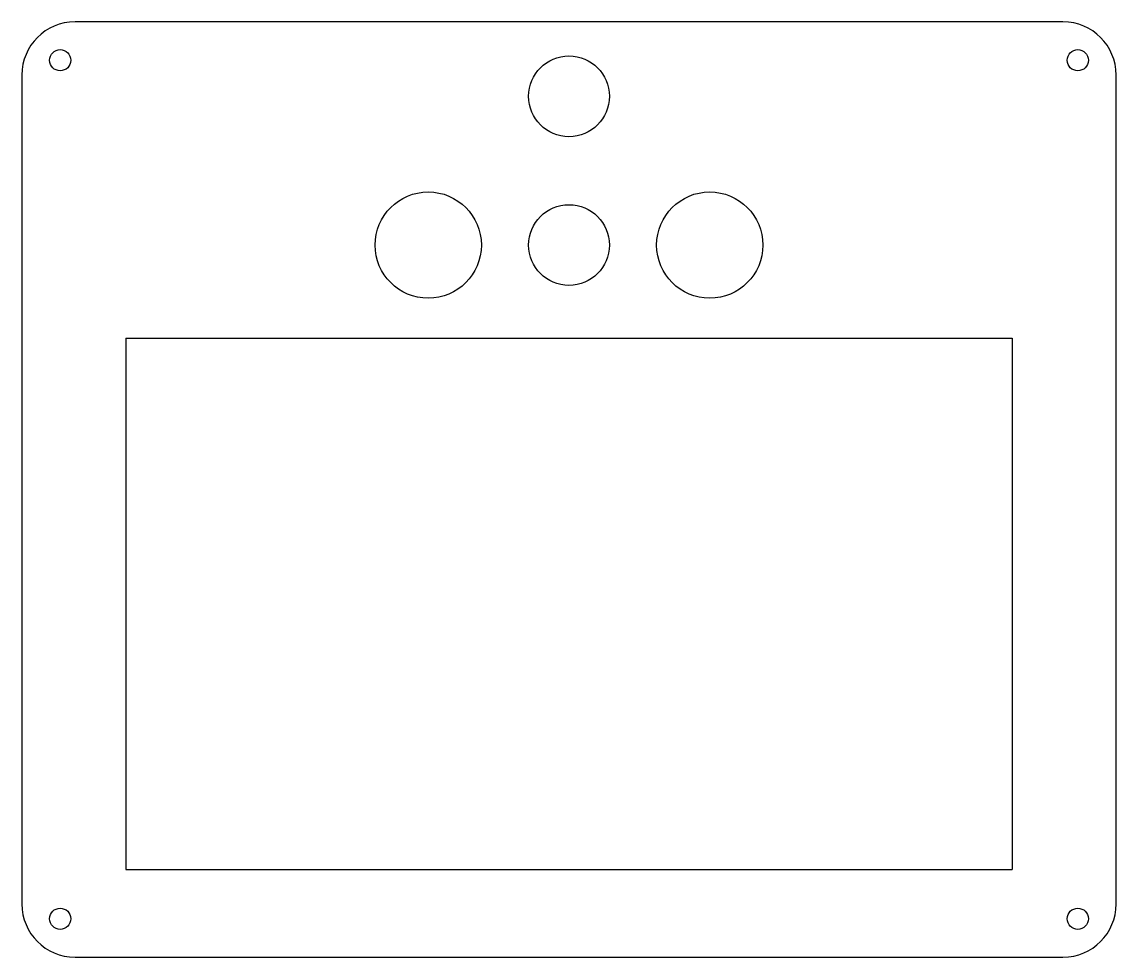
# Model space of a CAD drawing. Header units: millimetres. Extents: x 0 to 206, y -176 to 0.
import ezdxf

# ---------------------------------------------------------------- set-up
doc = ezdxf.new("R2010")
doc.units = ezdxf.units.MM

msp = doc.modelspace()

# ---------------------------------------------------------------- linework, layer by layer
at = {"color": 7, "linetype": 'Continuous', "lineweight": 25}
for p, q in [((196, 0), (10, 0)), ((0, -10), (0, -166)), ((206, -166), (206, -10)), ((19.55, -59.5), (186.45, -59.5)), ((19.55, -59.5), (19.55, -159.5)), ((186.45, -59.5), (186.45, -159.5)), ((19.55, -159.5), (186.45, -159.5)), ((10, -176), (196, -176))]:
    msp.add_line(p, q, dxfattribs=at)
for centre, radius in [((7.21, -7.21), 2), ((198.79, -7.21), 2), ((103, -14), 7.6), ((76.5, -42), 10), ((129.5, -42), 10), ((103, -42), 7.6), ((7.21, -168.79), 2), ((198.79, -168.79), 2)]:
    msp.add_circle(centre, radius, dxfattribs=at)
for centre, start, end in [((10, -10), 90, 180), ((196, -10), 0, 90), ((10, -166), 180, 270), ((196, -166), 270, 0)]:
    msp.add_arc(centre, 10, start, end, dxfattribs=at)

doc.saveas('drawing.dxf')
